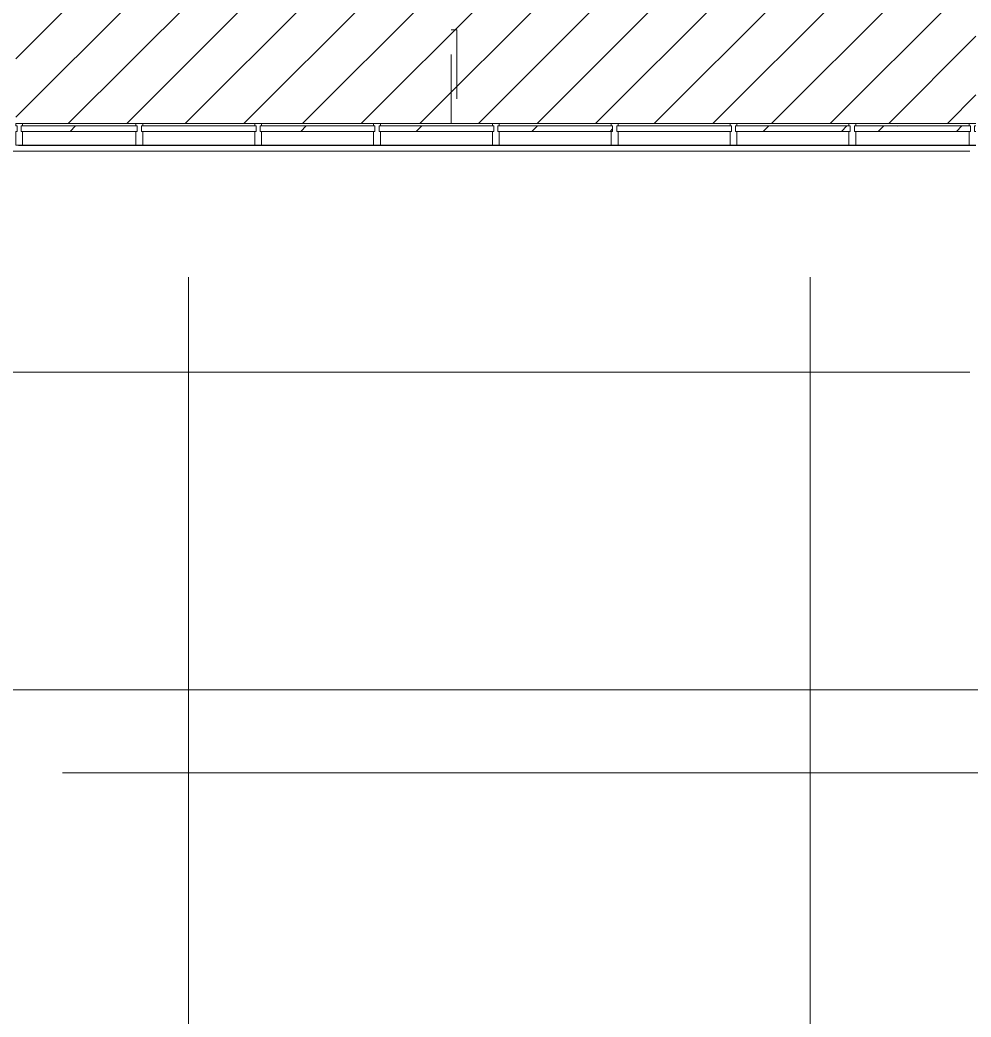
# Model space of a CAD drawing. Header units: millimetres. Extents: x -6228 to 198016, y -8553 to 29000.
# Drawn here: x 142369 to 149253, y 8732 to 15950 of the extents above; entities that cross this region are included whole.
import ezdxf

# ---------------------------------------------------------------- set-up
doc = ezdxf.new("R2010")
doc.units = ezdxf.units.MM
doc.linetypes.add('200_ШТРИХ__ш1_п0_6_', pattern=[800, 500, -300])
doc.linetypes.add('Осевая', pattern=[15875, 3175, -2381.25, 7937.5, -2381.25])
for name, color, linetype, lineweight in [('A-DETL-1', 7, 'Continuous', 9), ('A-DETL-MBND-1', 7, '200_ШТРИХ__ш1_п0_6_', 9), ('A-GLAZ-CURT-2', 7, 'Continuous', 9), ('A-GLAZ-CWMG-3', 7, 'Continuous', 9), ('Оси-2', 7, 'Осевая', 9)]:
    doc.layers.add(name, color=color, linetype=linetype, lineweight=lineweight)
doc.layers.add('A-DETL-GENF-7', color=7, linetype='Continuous', lineweight=9, true_color=0xc0c0c0)
doc.layers.add('A-FLOR-3', color=7, linetype='Continuous', lineweight=9, true_color=0xaaaaaa)

# ---------------------------------------------------------------- blocks, each defined once
blk = doc.blocks.new('Системная панель - Стекло - 40мм-23997895-План зашивки приборов отопления в осях 2 этажа 1-12')
at = {"layer": 'A-GLAZ-CURT-2'}
h = blk.add_hatch(dxfattribs=at)
h.set_pattern_fill('FP_211', color=256, style=0, pattern_type=2)
h.set_pattern_definition([(45, (-7320, -15083), (-282.843, 282.843), [200, -600]), (45, (-7520, -15183), (-282.843, 282.843), [600, -200]), (45, (-7120, -15283), (-282.843, 282.843), [200, -600])])
h.paths.add_polyline_path([(420, -40), (420, 0), (-420, 0), (-420, -40)])
for p, q in [((420, 0), (-420, 0)), ((-420, 0), (-420, -40)), ((420, -40), (420, 0)), ((-420, -40), (420, -40))]:
    blk.add_line(p, q, dxfattribs=at)
blk = doc.blocks.new('Прямоугольный импост - Импост структурный с накладкой - 160мм-23771928-План зашивки приборов отопления в осях 2 этажа 1-12')
at = {"layer": 'A-GLAZ-CWMG-3'}
for p, q in [((7630, 15200), (6810, 15200)), ((7630, 15043), (6810, 15043))]:
    blk.add_line(p, q, dxfattribs=at)
blk = doc.blocks.new('Прямоугольный импост - Импост структурный с накладкой - 160мм-23997896-План зашивки приборов отопления в осях 2 этажа 1-12')
at = {"layer": 'A-GLAZ-CWMG-3'}
for p, q in [((-50, 40), (-50, 140)), ((-50, 140), (-0.3, 140)), ((-40, 40), (-50, 40)), ((-50, -17), (-50, 0)), ((-50, 0), (-40, 0)), ((-40, 0), (-40, 40)), ((-10, 40), (-10, 0)), ((-0.3, 40), (-10, 40)), ((-10, 0), (-0.3, 0)), ((-0.3, -17), (-50, -17))]:
    blk.add_line(p, q, dxfattribs=at)
blk = doc.blocks.new('Прямоугольный импост - Импост структурный с накладкой - 160мм-23997897-План зашивки приборов отопления в осях 2 этажа 1-12')
at = {"layer": 'A-GLAZ-CWMG-3'}
for p, q in [((0, 140), (-50, 140)), ((-50, 140), (-50, 40)), ((0, 40), (0, 140)), ((-50, 40), (-40, 40)), ((-40, 0), (-50, 0)), ((-50, 0), (-50, -17)), ((-40, 40), (-40, 0)), ((-10, 0), (-10, 40)), ((-10, 40), (0, 40)), ((0, 0), (-10, 0)), ((0, -17), (0, 0)), ((-50, -17), (0, -17))]:
    blk.add_line(p, q, dxfattribs=at)
blk = doc.blocks.new('Системная панель - Стекло - 40мм-23997898-План зашивки приборов отопления в осях 2 этажа 1-12')
at = {"layer": 'A-GLAZ-CURT-2'}
h = blk.add_hatch(dxfattribs=at)
h.set_pattern_fill('FP_212', color=256, style=0, pattern_type=2)
h.set_pattern_definition([(45, (-13350.13, -15083), (-282.843, 282.843), [200, -600]), (45, (-13550.13, -15183), (-282.843, 282.843), [600, -200]), (45, (-13150.13, -15283), (-282.843, 282.843), [200, -600])])
h.paths.add_polyline_path([(420.1, -40), (420.1, 0), (-420.1, 0), (-420.1, -40), (149.5, -40)])
for p, q in [((420.1, 0), (-420.1, 0)), ((-420.1, 0), (-420.1, -40)), ((-420.1, -40), (420.1, -40)), ((420.1, -40), (420.1, 0))]:
    blk.add_line(p, q, dxfattribs=at)
blk = doc.blocks.new('Прямоугольный импост - Импост структурный с накладкой - 160мм-23771920-План зашивки приборов отопления в осях 2 этажа 1-12')
at = {"layer": 'A-GLAZ-CWMG-3'}
for p, q in [((13660.3, 15200), (12840, 15200)), ((13660.3, 15043), (12840, 15043))]:
    blk.add_line(p, q, dxfattribs=at)
blk = doc.blocks.new('Прямоугольный импост - Импост структурный с накладкой - 160мм-23997894-План зашивки приборов отопления в осях 2 этажа 1-12')
at = {"layer": 'A-GLAZ-CWMG-3'}
for p, q in [((-25, 40), (-25, 140)), ((-25, 140), (25, 140)), ((25, 140), (25, 40)), ((-15, 40), (-25, 40)), ((-25, -17), (-25, 0)), ((-25, 0), (-15, 0)), ((-15, 0), (-15, 40)), ((15, 40), (15, 0)), ((25, 40), (15, 40)), ((15, 0), (25, 0)), ((25, 0), (25, -17)), ((25, -17), (-25, -17))]:
    blk.add_line(p, q, dxfattribs=at)
blk = doc.blocks.new('Системная панель - Стекло - 40мм-23997899-План зашивки приборов отопления в осях 2 этажа 1-12')
at = {"layer": 'A-GLAZ-CURT-2'}
for p, q in [((415, 0), (-415, 0)), ((-415, 0), (-415, -40)), ((415, -40), (415, 0)), ((-415, -40), (415, -40))]:
    blk.add_line(p, q, dxfattribs=at)
blk = doc.blocks.new('Прямоугольный импост - Импост структурный с накладкой - 160мм-23771909-План зашивки приборов отопления в осях 2 этажа 1-12')
at = {"layer": 'A-GLAZ-CWMG-3'}
for p, q in [((11930, 15200), (11120, 15200)), ((11930, 15043), (11120, 15043))]:
    blk.add_line(p, q, dxfattribs=at)
blk = doc.blocks.new('Системная панель - Стекло - 40мм-V242-План зашивки приборов отопления в осях 2 этажа 1-12')
at = {"layer": 'A-GLAZ-CURT-2'}
h = blk.add_hatch(dxfattribs=at)
h.set_pattern_fill('FP_214', color=256, style=0, pattern_type=2)
h.set_pattern_definition([(45, (-9045, -15083), (-282.843, 282.843), [200, -600]), (45, (-9245, -15183), (-282.843, 282.843), [600, -200]), (45, (-8845, -15283), (-282.843, 282.843), [200, -600])])
h.paths.add_polyline_path([(415, -40), (415, 0), (-415, 0), (-415, -40)])
for p, q in [((415, 0), (-415, 0)), ((-415, 0), (-415, -40)), ((415, -40), (415, 0)), ((-415, -40), (415, -40))]:
    blk.add_line(p, q, dxfattribs=at)
blk = doc.blocks.new('Системная панель - Стекло - 40мм-V243-План зашивки приборов отопления в осях 2 этажа 1-12')
at = {"layer": 'A-GLAZ-CURT-2'}
h = blk.add_hatch(dxfattribs=at)
h.set_pattern_fill('FP_215', color=256, style=0, pattern_type=2)
h.set_pattern_definition([(45, (-9905, -15083), (-282.843, 282.843), [200, -600]), (45, (-10105, -15183), (-282.843, 282.843), [600, -200]), (45, (-9705, -15283), (-282.843, 282.843), [200, -600])])
h.paths.add_polyline_path([(415, -40), (415, 0), (-415, 0), (-415, -40), (-384.7, -40)])
for p, q in [((415, 0), (-415, 0)), ((-415, 0), (-415, -40)), ((415, -40), (415, 0)), ((-415, -40), (415, -40))]:
    blk.add_line(p, q, dxfattribs=at)
blk = doc.blocks.new('Системная панель - Стекло - 40мм-V244-План зашивки приборов отопления в осях 2 этажа 1-12')
at = {"layer": 'A-GLAZ-CURT-2'}
for p, q in [((415, 0), (-415, 0)), ((-415, 0), (-415, -40)), ((415, -40), (415, 0)), ((-415, -40), (415, -40))]:
    blk.add_line(p, q, dxfattribs=at)
blk = doc.blocks.new('Системная панель - Стекло - 40мм-V245-План зашивки приборов отопления в осях 2 этажа 1-12')
at = {"layer": 'A-GLAZ-CURT-2'}
h = blk.add_hatch(dxfattribs=at)
h.set_pattern_fill('FP_216', color=256, style=0, pattern_type=2)
h.set_pattern_definition([(45, (-12485, -15083), (-282.843, 282.843), [200, -600]), (45, (-12685, -15183), (-282.843, 282.843), [600, -200]), (45, (-12285, -15283), (-282.843, 282.843), [200, -600])])
h.paths.add_polyline_path([(415, -40), (415, 0), (-415, 0), (-415, -40), (-311.8, -40)])
for p, q in [((415, 0), (-415, 0)), ((-415, 0), (-415, -40)), ((415, -40), (415, 0)), ((-415, -40), (415, -40))]:
    blk.add_line(p, q, dxfattribs=at)
blk = doc.blocks.new('Системная панель - Стекло - 40мм-V246-План зашивки приборов отопления в осях 2 этажа 1-12')
at = {"layer": 'A-GLAZ-CURT-2'}
h = blk.add_hatch(dxfattribs=at)
h.set_pattern_fill('FP_217', color=256, style=0, pattern_type=2)
h.set_pattern_definition([(45, (-10765, -15083), (-282.843, 282.843), [200, -600]), (45, (-10965, -15183), (-282.843, 282.843), [600, -200]), (45, (-10565, -15283), (-282.843, 282.843), [200, -600])])
h.paths.add_polyline_path([(415, -40), (415, 0), (-415, 0), (-415, -40), (81.7, -40)])
for p, q in [((415, 0), (-415, 0)), ((-415, 0), (-415, -40)), ((415, -40), (415, 0)), ((-415, -40), (415, -40))]:
    blk.add_line(p, q, dxfattribs=at)

msp = doc.modelspace()

# ---------------------------------------------------------------- hatches: boundary and pattern name
at = {"layer": 'A-DETL-GENF-7'}
h = msp.add_hatch(dxfattribs=at)
h.set_pattern_fill('FP_235', color=256, style=0, pattern_type=2)
h.set_pattern_definition([(45, (135578.2, 0), (-212.132, 212.132), [])])
h.paths.add_polyline_path([(149288.4, 15200), (149288.4, 27150), (140238.2, 27150), (140238.2, 26500), (139638.2, 26500), (139638.2, 25750), (145288.2, 25750), (145288.2, 20770), (142338.2, 20770), (142338.2, 15200), (148977.8, 15200)])

# ---------------------------------------------------------------- linework, layer by layer
at = {"layer": 'A-DETL-1'}
msp.add_line((142338.2, 15200), (149288.4, 15200), dxfattribs=at)
at = {"layer": 'A-DETL-MBND-1'}
for p, q in [((145490.8, 15200), (145490.8, 15879.2)), ((145530.8, 15879.2), (145490.8, 15879.2)), ((145530.8, 15879.2), (145530.8, 15200))]:
    msp.add_line(p, q, dxfattribs=at)
at = {"layer": 'A-FLOR-3'}
msp.add_line((149288.2, 15040), (142358.2, 15040), dxfattribs=at)
at = {"layer": 'Оси-2'}
for p, q in [((143588.2, 593.7), (143588.2, 24898.1)), ((148088.2, 593.7), (148088.2, 24898.1)), ((135749.6, 15000), (170968.2, 15000)), ((135749.6, 13400), (170968.2, 13400)), ((135850.6, 11100), (171568.2, 11100)), ((137120.6, 10500), (171568.2, 10500))]:
    msp.add_line(p, q, dxfattribs=at)

# ---------------------------------------------------------------- block references
at = {"layer": 'A-GLAZ-CURT-2'}
for name, p in [('Системная панель - Стекло - 40мм-23997895-План зашивки приборов отопления в осях 2 этажа 1-12', (142798.2, 15183)), ('Системная панель - Стекло - 40мм-V244-План зашивки приборов отопления в осях 2 этажа 1-12', (143663.2, 15183)), ('Системная панель - Стекло - 40мм-V242-План зашивки приборов отопления в осях 2 этажа 1-12', (144523.2, 15183)), ('Системная панель - Стекло - 40мм-V243-План зашивки приборов отопления в осях 2 этажа 1-12', (145383.2, 15183)), ('Системная панель - Стекло - 40мм-V246-План зашивки приборов отопления в осях 2 этажа 1-12', (146243.2, 15183)), ('Системная панель - Стекло - 40мм-23997899-План зашивки приборов отопления в осях 2 этажа 1-12', (147103.2, 15183)), ('Системная панель - Стекло - 40мм-V245-План зашивки приборов отопления в осях 2 этажа 1-12', (147963.2, 15183)), ('Системная панель - Стекло - 40мм-23997898-План зашивки приборов отопления в осях 2 этажа 1-12', (148828.3, 15183))]:
    msp.add_blockref(name, p, dxfattribs=at)
at = {"layer": 'A-GLAZ-CWMG-3', "rotation": 180}
msp.add_blockref('Прямоугольный импост - Импост структурный с накладкой - 160мм-23997897-План зашивки приборов отопления в осях 2 этажа 1-12', (142338.2, 15183), dxfattribs=at)
at = {"layer": 'A-GLAZ-CWMG-3'}
for name, p in [('Прямоугольный импост - Импост структурный с накладкой - 160мм-23771928-План зашивки приборов отопления в осях 2 этажа 1-12', (135578.2, 0)), ('Прямоугольный импост - Импост структурный с накладкой - 160мм-23771909-План зашивки приборов отопления в осях 2 этажа 1-12', (132138.2, 0)), ('Прямоугольный импост - Импост структурный с накладкой - 160мм-23771909-План зашивки приборов отопления в осях 2 этажа 1-12', (132998.2, 0)), ('Прямоугольный импост - Импост структурный с накладкой - 160мм-23771909-План зашивки приборов отопления в осях 2 этажа 1-12', (133858.2, 0)), ('Прямоугольный импост - Импост структурный с накладкой - 160мм-23771909-План зашивки приборов отопления в осях 2 этажа 1-12', (134718.2, 0)), ('Прямоугольный импост - Импост структурный с накладкой - 160мм-23771909-План зашивки приборов отопления в осях 2 этажа 1-12', (135578.2, 0)), ('Прямоугольный импост - Импост структурный с накладкой - 160мм-23771909-План зашивки приборов отопления в осях 2 этажа 1-12', (136438.2, 0)), ('Прямоугольный импост - Импост структурный с накладкой - 160мм-23771920-План зашивки приборов отопления в осях 2 этажа 1-12', (135578.2, 0))]:
    msp.add_blockref(name, p, dxfattribs=at)
at = {"layer": 'A-GLAZ-CWMG-3', "extrusion": (0, 0, -1), "rotation": 180}
for name, p in [('Прямоугольный импост - Импост структурный с накладкой - 160мм-23997894-План зашивки приборов отопления в осях 2 этажа 1-12', (-143233.2, 15183)), ('Прямоугольный импост - Импост структурный с накладкой - 160мм-23997894-План зашивки приборов отопления в осях 2 этажа 1-12', (-144093.2, 15183)), ('Прямоугольный импост - Импост структурный с накладкой - 160мм-23997894-План зашивки приборов отопления в осях 2 этажа 1-12', (-144953.2, 15183)), ('Прямоугольный импост - Импост структурный с накладкой - 160мм-23997894-План зашивки приборов отопления в осях 2 этажа 1-12', (-145813.2, 15183)), ('Прямоугольный импост - Импост структурный с накладкой - 160мм-23997894-План зашивки приборов отопления в осях 2 этажа 1-12', (-146673.2, 15183)), ('Прямоугольный импост - Импост структурный с накладкой - 160мм-23997894-План зашивки приборов отопления в осях 2 этажа 1-12', (-147533.2, 15183)), ('Прямоугольный импост - Импост структурный с накладкой - 160мм-23997894-План зашивки приборов отопления в осях 2 этажа 1-12', (-148393.2, 15183)), ('Прямоугольный импост - Импост структурный с накладкой - 160мм-23997896-План зашивки приборов отопления в осях 2 этажа 1-12', (-149288.4, 15183))]:
    msp.add_blockref(name, p, dxfattribs=at)

doc.saveas('drawing.dxf')
